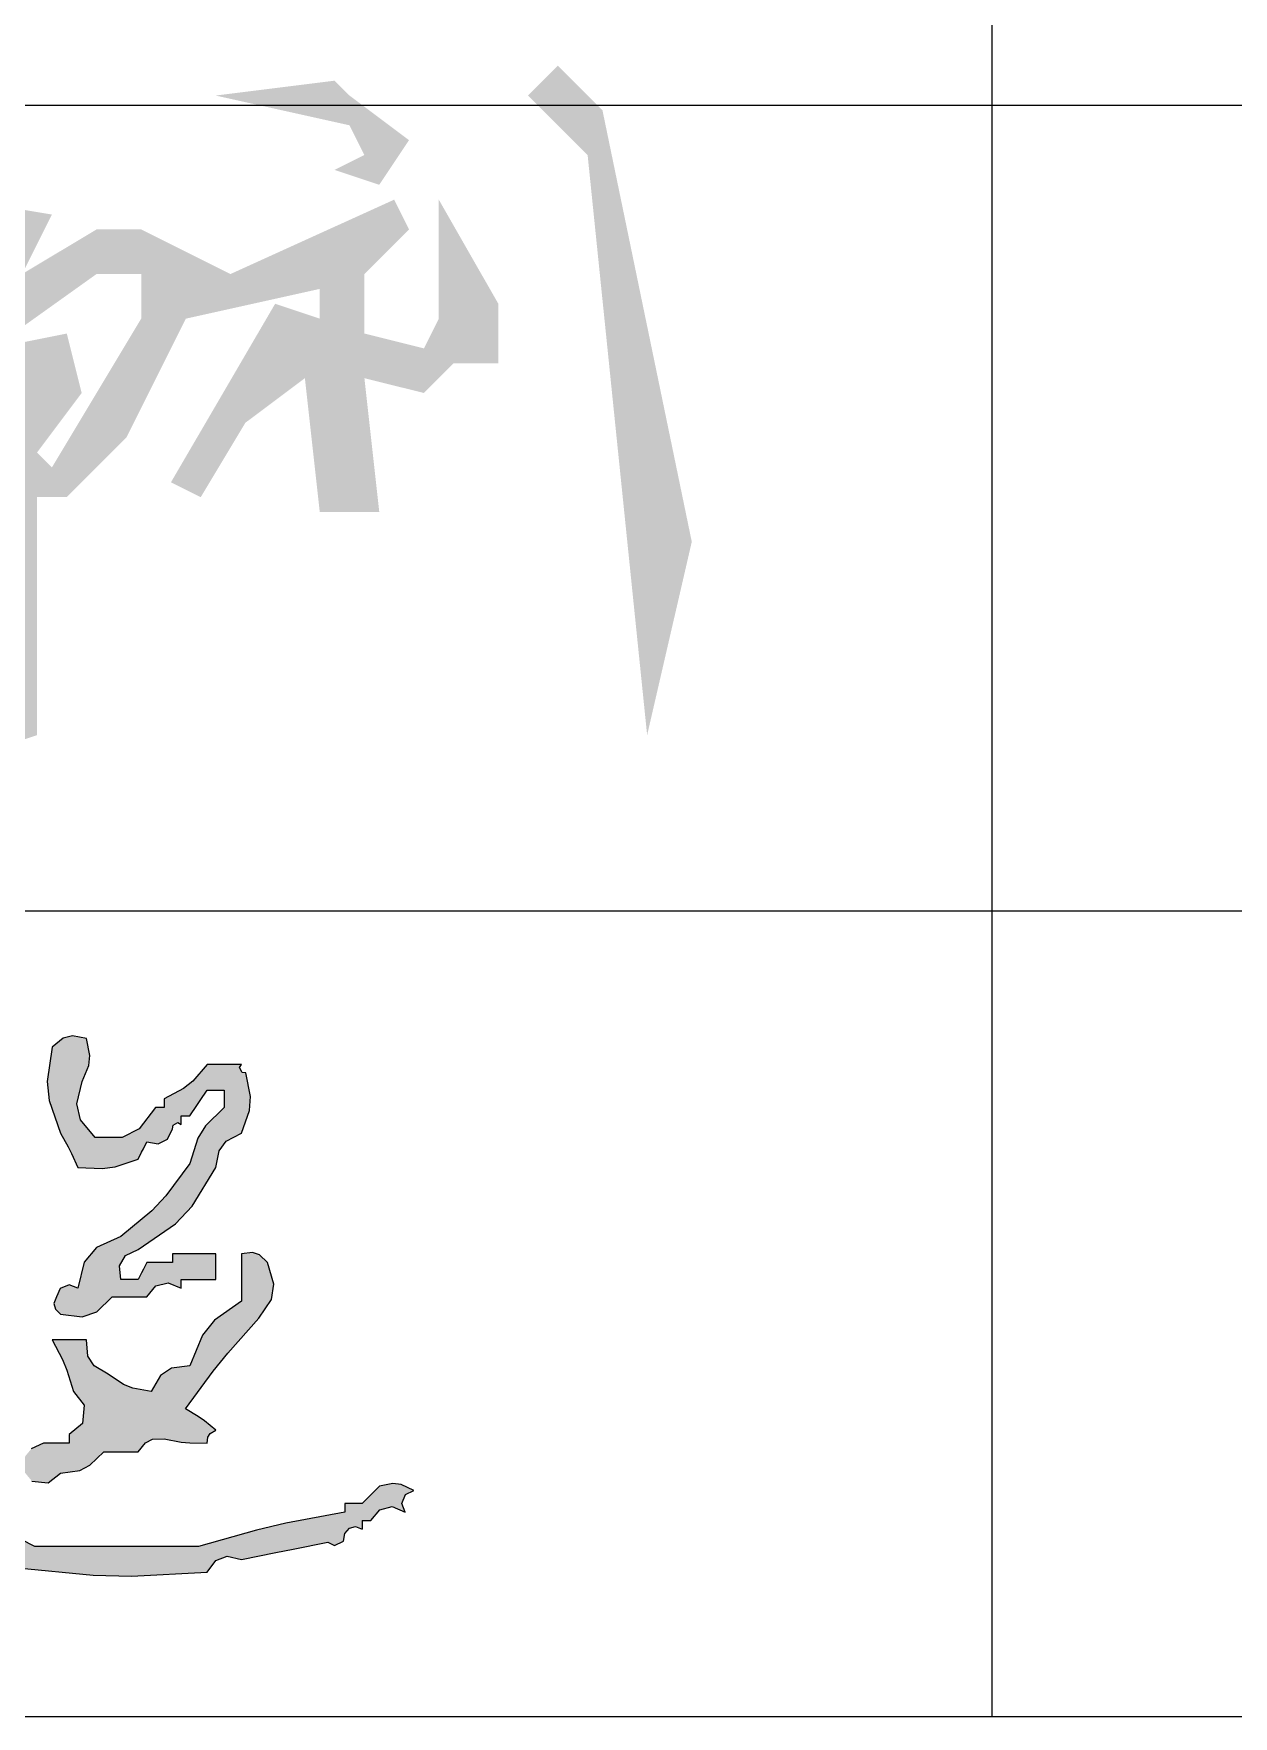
# Model space of a CAD drawing. Extents: x 6128144 to 12201635, y -1670122 to -706096.
# Drawn here: x 6130758 to 6131241, y -752248 to -751569 of the extents above; entities that cross this region are included whole.
import ezdxf

# ---------------------------------------------------------------- set-up
doc = ezdxf.new("R2010")
doc.units = 0
doc.header["$LTSCALE"] = 1000
doc.header["$MEASUREMENT"] = 0
doc.layers.get('0').update_dxf_attribs({"linetype": 'CONTINUOUS'})

# ---------------------------------------------------------------- blocks, each defined once
blk = doc.blocks.new('韩超')
h = blk.add_hatch(color=256)
h.dxf.hatch_style = 1
h.paths.add_polyline_path([(1.542018, 0.208381), (1.519791, 0.219494), (1.508677, 0.225051), (1.48645, 0.236165), (1.416989, 0.236165), (1.371255, 0.264232), (1.344642, 0.274582), (1.291961, 0.284787), (1.328443, 0.335457), (1.345237, 0.362046), (1.375313, 0.416762), (1.391241, 0.446575), (1.394603, 0.466747), (1.389205, 0.500114), (1.375313, 0.500114), (1.375313, 0.514006), (1.291961, 0.514006), (1.291961, 0.527898), (1.305853, 0.527898), (1.359796, 0.576664), (1.385101, 0.603375), (1.430881, 0.659873), (1.430881, 0.722387), (1.386427, 0.71683), (1.3642, 0.714052), (1.319745, 0.708495), (1.319745, 0.694603), (1.291961, 0.694603), (1.291961, 0.833523), (1.31926, 0.838693), (1.334923, 0.85044), (1.347529, 0.875199), (1.381781, 0.872389), (1.401982, 0.877439), (1.430881, 0.896037), (1.450883, 0.906123), (1.460131, 0.922307), (1.458666, 0.94466), (1.401114, 0.937345), (1.371819, 0.928557), (1.319745, 0.902983), (1.319745, 0.889091), (1.278069, 0.889091), (1.278069, 0.958552), (1.291961, 0.958552), (1.291961, 1.139148), (1.285806, 1.138304), (1.281086, 1.140664), (1.278069, 1.146094), (1.267308, 1.150023), (1.257931, 1.147679), (1.250285, 1.139148), (1.250285, 1.000228), (1.236393, 1.000228), (1.236393, 0.861307), (1.208609, 0.861307), (1.168183, 0.824416), (1.138053, 0.811024), (1.08358, 0.805739), (1.087939, 0.795145), (1.085465, 0.785252), (1.076634, 0.777955), (1.071121, 0.771113), (1.075065, 0.759282), (1.08358, 0.757117), (1.122533, 0.76519), (1.141984, 0.769358), (1.180825, 0.777955), (1.180825, 0.791847), (1.208609, 0.791847), (1.208609, 0.805739), (1.250285, 0.805739), (1.250285, 0.708495), (1.236393, 0.708495), (1.236393, 0.652926), (1.203973, 0.631977), (1.187234, 0.622213), (1.15304, 0.604304), (1.15304, 0.548736), (1.229739, 0.588318), (1.266619, 0.612432), (1.333637, 0.666819), (1.375313, 0.666819), (1.366995, 0.654381), (1.363975, 0.646831), (1.361421, 0.632088), (1.335054, 0.599814), (1.316435, 0.58585), (1.278069, 0.569574), (1.278069, 0.555682), (1.264177, 0.555682), (1.26415, 0.539965), (1.25211, 0.527924), (1.236393, 0.527898), (1.236393, 0.514006), (1.222501, 0.514006), (1.219217, 0.502022), (1.216226, 0.496039), (1.208609, 0.486222), (1.191149, 0.488205), (1.17971, 0.484393), (1.166932, 0.47233), (1.166932, 0.430654), (1.200708, 0.424307), (1.223469, 0.429997), (1.250285, 0.451492), (1.27048, 0.461183), (1.283894, 0.46286), (1.305853, 0.458438), (1.305853, 0.47233), (1.333637, 0.47233), (1.333637, 0.458438), (1.339793, 0.4576), (1.343606, 0.449973), (1.340583, 0.444546), (1.32937, 0.406076), (1.316213, 0.38634), (1.285015, 0.361193), (1.229447, 0.305625), (1.187056, 0.302553), (1.163204, 0.307323), (1.125256, 0.326463), (1.114566, 0.33576), (1.096818, 0.332211), (1.090526, 0.319517), (1.102438, 0.292491), (1.113943, 0.279343), (1.139148, 0.263949), (1.194983, 0.265062), (1.223561, 0.262204), (1.278069, 0.250057), (1.289183, 0.238943), (1.294739, 0.233386), (1.305853, 0.222273), (1.320568, 0.231877), (1.341519, 0.224893), (1.347529, 0.208381), (1.389205, 0.208381), (1.389205, 0.194489), (1.439628, 0.1998), (1.468259, 0.195028), (1.514234, 0.173651), (1.635959, 0.161998), (1.69773, 0.160594), (1.819859, 0.166705), (1.833779, 0.185933), (1.852296, 0.192877), (1.875427, 0.187543), (1.930995, 0.198656), (1.958779, 0.204213), (2.014348, 0.215327), (2.025534, 0.209917), (2.039748, 0.217024), (2.042132, 0.229219), (2.049428, 0.23805), (2.059322, 0.240524), (2.069916, 0.236165), (2.069916, 0.250057), (2.083808, 0.250057), (2.098401, 0.26772), (2.118188, 0.272666), (2.139376, 0.263949), (2.133917, 0.27788), (2.139708, 0.292356), (2.153268, 0.298679), (2.133073, 0.308371), (2.119659, 0.310047), (2.0977, 0.305625), (2.086586, 0.294512), (2.08103, 0.288955), (2.069916, 0.277841), (2.042132, 0.277841), (2.042132, 0.263949), (1.946785, 0.245868), (1.899372, 0.234712), (1.805967, 0.208381)])
h = blk.add_hatch(color=256)
h.dxf.hatch_style = 1
h.paths.add_polyline_path([(1.611478, 0.625142), (1.597547, 0.630601), (1.583071, 0.624811), (1.576748, 0.61125), (1.572819, 0.60049), (1.575163, 0.591112), (1.583694, 0.583466), (1.61855, 0.578971), (1.641859, 0.586741), (1.667046, 0.61125), (1.680938, 0.61125), (1.722615, 0.61125), (1.737208, 0.628913), (1.756995, 0.63386), (1.778183, 0.625142), (1.778183, 0.639034), (1.833751, 0.639034), (1.833751, 0.655705), (1.833751, 0.66404), (1.833751, 0.680711), (1.805967, 0.680711), (1.792075, 0.680711), (1.764291, 0.680711), (1.764291, 0.666819), (1.722615, 0.666819), (1.717058, 0.655705), (1.714279, 0.650148), (1.708723, 0.639034), (1.69483, 0.639034), (1.680938, 0.639034), (1.678868, 0.661339), (1.688455, 0.678116), (1.708723, 0.687657), (1.768692, 0.728785), (1.795922, 0.757527), (1.833751, 0.819631), (1.839429, 0.846829), (1.850907, 0.862133), (1.875427, 0.875199), (1.888443, 0.91196), (1.890032, 0.934206), (1.882373, 0.972444), (1.876196, 0.973108), (1.872252, 0.980995), (1.875427, 0.986336), (1.861535, 0.986336), (1.819859, 0.986336), (1.796859, 0.959188), (1.781933, 0.947248), (1.750399, 0.930768), (1.750399, 0.916876), (1.736507, 0.916876), (1.71031, 0.882162), (1.682751, 0.868382), (1.639262, 0.868253), (1.61591, 0.897042), (1.610049, 0.922442), (1.618424, 0.958552), (1.629264, 0.984285), (1.6309, 1.000642), (1.62537, 1.028012), (1.602888, 1.032424), (1.587563, 1.028593), (1.569802, 1.01412), (1.562035, 0.958817), (1.56513, 0.927869), (1.583694, 0.875199), (1.595758, 0.853473), (1.601336, 0.842318), (1.611478, 0.819631), (1.650742, 0.818134), (1.671448, 0.821092), (1.708723, 0.833523), (1.714279, 0.844637), (1.717058, 0.850194), (1.722615, 0.861307), (1.740978, 0.85812), (1.755823, 0.865542), (1.764291, 0.882145), (1.764955, 0.888322), (1.772842, 0.892266), (1.778183, 0.889091), (1.778183, 0.902983), (1.792075, 0.902983), (1.803189, 0.919654), (1.808745, 0.927989), (1.819859, 0.94466), (1.847643, 0.94466), (1.847643, 0.916876), (1.817381, 0.887163), (1.804962, 0.866982), (1.792075, 0.826577), (1.753545, 0.774398), (1.730689, 0.750113), (1.680938, 0.708495), (1.641359, 0.690689), (1.621854, 0.667284)])
h = blk.add_hatch(color=256)
h.dxf.hatch_style = 1
h.paths.add_polyline_path([(1.831635, 0.573795), (1.812227, 0.549535), (1.792075, 0.500114), (1.762292, 0.496094), (1.744726, 0.484384), (1.729561, 0.458438), (1.700075, 0.463546), (1.684975, 0.469586), (1.6601, 0.486222), (1.637668, 0.49978), (1.627728, 0.515685), (1.62537, 0.54179), (1.603143, 0.54179), (1.592029, 0.54179), (1.569802, 0.54179), (1.586675, 0.509854), (1.593737, 0.492906), (1.604532, 0.458438), (1.621804, 0.436498), (1.61886, 0.407063), (1.597586, 0.388977), (1.597586, 0.375085), (1.55591, 0.375085), (1.536306, 0.36578), (1.526798, 0.35437), (1.52118, 0.333409), (1.537185, 0.313997), (1.563818, 0.311038), (1.583694, 0.326463), (1.614401, 0.331156), (1.630976, 0.339443), (1.653154, 0.361193), (1.667046, 0.361193), (1.708723, 0.361193), (1.720352, 0.375758), (1.731769, 0.381467), (1.750399, 0.382031), (1.77782, 0.376762), (1.791938, 0.37535), (1.819859, 0.375085), (1.821199, 0.385013), (1.825102, 0.390868), (1.833751, 0.395924), (1.815429, 0.411271), (1.805589, 0.418299), (1.785129, 0.430654), (1.829593, 0.491137), (1.853312, 0.520437), (1.903211, 0.57652), (1.923495, 0.606919), (1.927312, 0.631729), (1.917103, 0.666819), (1.904326, 0.678881), (1.892887, 0.682694), (1.875427, 0.680711), (1.875427, 0.650148), (1.875427, 0.634867), (1.875427, 0.604304)])
for p, q in [((1.602888, 1.032424), (1.587563, 1.028593)), ((1.62537, 1.028012), (1.602888, 1.032424)), ((1.569802, 1.01412), (1.562035, 0.958817)), ((1.587563, 1.028593), (1.569802, 1.01412)), ((1.6309, 1.000642), (1.62537, 1.028012)), ((1.618424, 0.958552), (1.629264, 0.984285)), ((1.629264, 0.984285), (1.6309, 1.000642)), ((1.819859, 0.986336), (1.796859, 0.959188)), ((1.861535, 0.986336), (1.819859, 0.986336)), ((1.875427, 0.986336), (1.861535, 0.986336)), ((1.872252, 0.980995), (1.875427, 0.986336)), ((1.876196, 0.973108), (1.872252, 0.980995)), ((1.562035, 0.958817), (1.56513, 0.927869)), ((1.610049, 0.922442), (1.618424, 0.958552)), ((1.796859, 0.959188), (1.781933, 0.947248)), ((1.882373, 0.972444), (1.876196, 0.973108)), ((1.890032, 0.934206), (1.882373, 0.972444)), ((1.56513, 0.927869), (1.583694, 0.875199)), ((1.781933, 0.947248), (1.750399, 0.930768)), ((1.750399, 0.930768), (1.750399, 0.916876)), ((1.803189, 0.919654), (1.808745, 0.927989)), ((1.808745, 0.927989), (1.819859, 0.94466)), ((1.819859, 0.94466), (1.847643, 0.94466)), ((1.847643, 0.94466), (1.847643, 0.916876)), ((1.888443, 0.91196), (1.890032, 0.934206)), ((1.61591, 0.897042), (1.610049, 0.922442)), ((1.639262, 0.868253), (1.61591, 0.897042)), ((1.736507, 0.916876), (1.71031, 0.882162)), ((1.750399, 0.916876), (1.736507, 0.916876)), ((1.778183, 0.902983), (1.792075, 0.902983)), ((1.778183, 0.889091), (1.778183, 0.902983)), ((1.792075, 0.902983), (1.803189, 0.919654)), ((1.847643, 0.916876), (1.817381, 0.887163)), ((1.875427, 0.875199), (1.888443, 0.91196)), ((1.583694, 0.875199), (1.595758, 0.853473)), ((1.71031, 0.882162), (1.682751, 0.868382)), ((1.755823, 0.865542), (1.764291, 0.882145)), ((1.764291, 0.882145), (1.764955, 0.888322)), ((1.764955, 0.888322), (1.772842, 0.892266)), ((1.772842, 0.892266), (1.778183, 0.889091)), ((1.817381, 0.887163), (1.804962, 0.866982)), ((1.850907, 0.862133), (1.875427, 0.875199)), ((1.595758, 0.853473), (1.601336, 0.842318)), ((1.601336, 0.842318), (1.611478, 0.819631)), ((1.682751, 0.868382), (1.639262, 0.868253)), ((1.708723, 0.833523), (1.714279, 0.844637)), ((1.714279, 0.844637), (1.717058, 0.850194)), ((1.717058, 0.850194), (1.722615, 0.861307)), ((1.722615, 0.861307), (1.740978, 0.85812)), ((1.740978, 0.85812), (1.755823, 0.865542)), ((1.804962, 0.866982), (1.792075, 0.826577)), ((1.833751, 0.819631), (1.839429, 0.846829)), ((1.839429, 0.846829), (1.850907, 0.862133)), ((1.611478, 0.819631), (1.650742, 0.818134)), ((1.650742, 0.818134), (1.671448, 0.821092)), ((1.671448, 0.821092), (1.708723, 0.833523)), ((1.792075, 0.826577), (1.753545, 0.774398)), ((1.795922, 0.757527), (1.833751, 0.819631)), ((1.753545, 0.774398), (1.730689, 0.750113)), ((1.730689, 0.750113), (1.680938, 0.708495)), ((1.768692, 0.728785), (1.795922, 0.757527)), ((1.680938, 0.708495), (1.641359, 0.690689)), ((1.708723, 0.687657), (1.768692, 0.728785)), ((1.641359, 0.690689), (1.621854, 0.667284)), ((1.688455, 0.678116), (1.708723, 0.687657)), ((1.792075, 0.680711), (1.764291, 0.680711)), ((1.764291, 0.680711), (1.764291, 0.666819)), ((1.805967, 0.680711), (1.792075, 0.680711)), ((1.833751, 0.680711), (1.805967, 0.680711)), ((1.833751, 0.66404), (1.833751, 0.680711)), ((1.892887, 0.682694), (1.875427, 0.680711)), ((1.875427, 0.680711), (1.875427, 0.650148)), ((1.904326, 0.678881), (1.892887, 0.682694)), ((1.917103, 0.666819), (1.904326, 0.678881)), ((1.621854, 0.667284), (1.611478, 0.625142)), ((1.678868, 0.661339), (1.688455, 0.678116)), ((1.680938, 0.639034), (1.678868, 0.661339)), ((1.717058, 0.655705), (1.714279, 0.650148)), ((1.722615, 0.666819), (1.717058, 0.655705)), ((1.764291, 0.666819), (1.722615, 0.666819)), ((1.833751, 0.655705), (1.833751, 0.66404)), ((1.833751, 0.639034), (1.833751, 0.655705)), ((1.927312, 0.631729), (1.917103, 0.666819)), ((1.583071, 0.624811), (1.576748, 0.61125)), ((1.597547, 0.630601), (1.583071, 0.624811)), ((1.611478, 0.625142), (1.597547, 0.630601)), ((1.69483, 0.639034), (1.680938, 0.639034)), ((1.708723, 0.639034), (1.69483, 0.639034)), ((1.714279, 0.650148), (1.708723, 0.639034)), ((1.722615, 0.61125), (1.737208, 0.628913)), ((1.737208, 0.628913), (1.756995, 0.63386)), ((1.756995, 0.63386), (1.778183, 0.625142)), ((1.778183, 0.625142), (1.778183, 0.639034)), ((1.778183, 0.639034), (1.833751, 0.639034)), ((1.875427, 0.650148), (1.875427, 0.634867)), ((1.875427, 0.634867), (1.875427, 0.604304)), ((1.923495, 0.606919), (1.927312, 0.631729)), ((1.576748, 0.61125), (1.572819, 0.60049)), ((1.572819, 0.60049), (1.575163, 0.591112)), ((1.641859, 0.586741), (1.667046, 0.61125)), ((1.667046, 0.61125), (1.680938, 0.61125)), ((1.680938, 0.61125), (1.722615, 0.61125)), ((1.875427, 0.604304), (1.831635, 0.573795)), ((1.903211, 0.57652), (1.923495, 0.606919)), ((1.575163, 0.591112), (1.583694, 0.583466)), ((1.583694, 0.583466), (1.61855, 0.578971)), ((1.61855, 0.578971), (1.641859, 0.586741)), ((1.831635, 0.573795), (1.812227, 0.549535)), ((1.853312, 0.520437), (1.903211, 0.57652)), ((1.812227, 0.549535), (1.792075, 0.500114)), ((1.592029, 0.54179), (1.569802, 0.54179)), ((1.569802, 0.54179), (1.586675, 0.509854)), ((1.603143, 0.54179), (1.592029, 0.54179)), ((1.62537, 0.54179), (1.603143, 0.54179)), ((1.627728, 0.515685), (1.62537, 0.54179)), ((1.829593, 0.491137), (1.853312, 0.520437)), ((1.586675, 0.509854), (1.593737, 0.492906)), ((1.593737, 0.492906), (1.604532, 0.458438)), ((1.637668, 0.49978), (1.627728, 0.515685)), ((1.6601, 0.486222), (1.637668, 0.49978)), ((1.762292, 0.496094), (1.744726, 0.484384)), ((1.792075, 0.500114), (1.762292, 0.496094)), ((1.785129, 0.430654), (1.829593, 0.491137)), ((1.684975, 0.469586), (1.6601, 0.486222)), ((1.700075, 0.463546), (1.684975, 0.469586)), ((1.729561, 0.458438), (1.700075, 0.463546)), ((1.744726, 0.484384), (1.729561, 0.458438)), ((1.604532, 0.458438), (1.621804, 0.436498)), ((1.621804, 0.436498), (1.61886, 0.407063)), ((1.805589, 0.418299), (1.785129, 0.430654)), ((1.815429, 0.411271), (1.805589, 0.418299)), ((1.833751, 0.395924), (1.815429, 0.411271)), ((1.61886, 0.407063), (1.597586, 0.388977)), ((1.597586, 0.388977), (1.597586, 0.375085)), ((1.720352, 0.375758), (1.731769, 0.381467)), ((1.731769, 0.381467), (1.750399, 0.382031)), ((1.750399, 0.382031), (1.77782, 0.376762)), ((1.819859, 0.375085), (1.821199, 0.385013)), ((1.821199, 0.385013), (1.825102, 0.390868)), ((1.825102, 0.390868), (1.833751, 0.395924)), ((1.55591, 0.375085), (1.536306, 0.36578)), ((1.597586, 0.375085), (1.55591, 0.375085)), ((1.630976, 0.339443), (1.653154, 0.361193)), ((1.653154, 0.361193), (1.667046, 0.361193)), ((1.667046, 0.361193), (1.708723, 0.361193)), ((1.708723, 0.361193), (1.720352, 0.375758)), ((1.77782, 0.376762), (1.791938, 0.37535)), ((1.791938, 0.37535), (1.819859, 0.375085)), ((1.563818, 0.311038), (1.583694, 0.326463)), ((1.583694, 0.326463), (1.614401, 0.331156)), ((1.614401, 0.331156), (1.630976, 0.339443)), ((1.537185, 0.313997), (1.563818, 0.311038)), ((2.0977, 0.305625), (2.086586, 0.294512)), ((2.119659, 0.310047), (2.0977, 0.305625)), ((2.133073, 0.308371), (2.119659, 0.310047)), ((2.153268, 0.298679), (2.133073, 0.308371)), ((2.139708, 0.292356), (2.153268, 0.298679)), ((2.069916, 0.277841), (2.042132, 0.277841)), ((2.042132, 0.277841), (2.042132, 0.263949)), ((2.08103, 0.288955), (2.069916, 0.277841)), ((2.086586, 0.294512), (2.08103, 0.288955)), ((2.098401, 0.26772), (2.118188, 0.272666)), ((2.118188, 0.272666), (2.139376, 0.263949)), ((2.133917, 0.27788), (2.139708, 0.292356)), ((2.139376, 0.263949), (2.133917, 0.27788)), ((1.946785, 0.245868), (1.899372, 0.234712)), ((2.042132, 0.263949), (1.946785, 0.245868)), ((2.069916, 0.250057), (2.083808, 0.250057)), ((2.069916, 0.250057), (2.069916, 0.236165)), ((2.083808, 0.250057), (2.098401, 0.26772)), ((1.542018, 0.208381), (1.519791, 0.219494)), ((1.899372, 0.234712), (1.805967, 0.208381)), ((2.039748, 0.217024), (2.042132, 0.229219)), ((2.042132, 0.229219), (2.049428, 0.23805)), ((2.049428, 0.23805), (2.059322, 0.240524)), ((2.059322, 0.240524), (2.069916, 0.236165)), ((1.805967, 0.208381), (1.542018, 0.208381)), ((1.833779, 0.185933), (1.852296, 0.192877)), ((1.852296, 0.192877), (1.875427, 0.187543)), ((1.875427, 0.187543), (1.930995, 0.198656)), ((1.930995, 0.198656), (1.958779, 0.204213)), ((1.958779, 0.204213), (2.014348, 0.215327)), ((2.014348, 0.215327), (2.025534, 0.209917)), ((2.025534, 0.209917), (2.039748, 0.217024)), ((1.514234, 0.173651), (1.635959, 0.161998)), ((1.69773, 0.160594), (1.819859, 0.166705)), ((1.819859, 0.166705), (1.833779, 0.185933)), ((1.635959, 0.161998), (1.69773, 0.160594))]:
    blk.add_line(p, q)

msp = doc.modelspace()

# ---------------------------------------------------------------- hatches: boundary and pattern name
h = msp.add_hatch(color=0)
h.dxf.hatch_style = 1
h.paths.add_polyline_path([(6130885.03, -751594.11), (6130879.03, -751588.11), (6130831.03, -751594.11), (6130885.03, -751606.11), (6130891.03, -751618.11), (6130879.03, -751624.11), (6130897.03, -751630.11), (6130909.03, -751612.11)])
h.paths.add_polyline_path([(6130975.03, -751588.11), (6130969.03, -751582.11), (6130957.03, -751594.11), (6130981.03, -751618.11), (6131005.03, -751852.11), (6131023.03, -751774.11), (6130987.03, -751600.11)])
h = msp.add_hatch(color=0)
h.dxf.hatch_style = 1
h.paths.add_polyline_path([(6130885.03, -751594.11), (6130879.03, -751588.11), (6130831.03, -751594.11), (6130885.03, -751606.11), (6130891.03, -751618.11), (6130879.03, -751624.11), (6130897.03, -751630.11), (6130909.03, -751612.11)])
h.paths.add_polyline_path([(6130975.03, -751588.11), (6130969.03, -751582.11), (6130957.03, -751594.11), (6130981.03, -751618.11), (6131005.03, -751852.11), (6131023.03, -751774.11), (6130987.03, -751600.11)])
h = msp.add_hatch(color=0)
h.dxf.hatch_style = 1
h.paths.add_polyline_path([(6130687.03, -751618.11), (6130657.03, -751606.11), (6130651.03, -751600.11), (6130645.03, -751618.11), (6130603.03, -751624.11), (6130591.03, -751636.11), (6130651.03, -751642.11), (6130651.03, -751660.11), (6130591.03, -751654.11), (6130591.03, -751672.11), (6130651.03, -751672.11), (6130651.03, -751696.11), (6130639.03, -751690.11), (6130579.03, -751726.11), (6130603.03, -751732.11), (6130645.03, -751720.11), (6130627.03, -751768.11), (6130627.03, -751816.11), (6130639.03, -751828.11), (6130645.03, -751768.11), (6130657.03, -751792.11), (6130669.03, -751786.11), (6130657.03, -751768.11), (6130657.03, -751744.11), (6130669.03, -751732.11), (6130675.03, -751786.11), (6130663.03, -751792.11), (6130681.03, -751804.11), (6130693.03, -751786.11), (6130687.03, -751720.11), (6130723.03, -751708.11), (6130735.03, -751720.11), (6130747.03, -751714.11), (6130711.03, -751750.11), (6130723.03, -751762.11), (6130741.03, -751750.11), (6130747.03, -751822.11), (6130741.03, -751834.11), (6130729.03, -751810.11), (6130723.03, -751834.11), (6130741.03, -751858.11), (6130759.03, -751852.11), (6130759.03, -751756.11), (6130771.03, -751756.11), (6130795.03, -751732.11), (6130819.03, -751684.11), (6130873.03, -751672.11), (6130873.03, -751684.11), (6130855.03, -751678.11), (6130813.03, -751750.11), (6130825.03, -751756.11), (6130843.03, -751726.11), (6130867.03, -751708.11), (6130873.03, -751762.11), (6130897.03, -751762.11), (6130891.03, -751708.11), (6130915.03, -751714.11), (6130927.03, -751702.11), (6130945.03, -751702.11), (6130945.03, -751678.11), (6130921.03, -751636.11), (6130921.03, -751684.11), (6130915.03, -751696.11), (6130891.03, -751690.11), (6130891.03, -751666.11), (6130909.03, -751648.11), (6130903.03, -751636.11), (6130837.03, -751666.11), (6130801.03, -751648.11), (6130783.03, -751648.11), (6130753.03, -751666.11), (6130765.03, -751642.11), (6130729.03, -751636.11), (6130729.03, -751618.11), (6130693.03, -751654.11), (6130669.03, -751654.11), (6130669.03, -751630.11), (6130681.03, -751630.11)])
h.paths.add_polyline_path([(6130675.03, -751684.11), (6130681.03, -751684.11), (6130669.03, -751696.11)], flags=16)
h.paths.add_polyline_path([(6130711.03, -751654.11), (6130729.03, -751648.11), (6130747.03, -751648.11), (6130693.03, -751696.11)], flags=16)
h.paths.add_polyline_path([(6130741.03, -751696.11), (6130783.03, -751666.11), (6130801.03, -751666.11), (6130801.03, -751684.11), (6130765.03, -751744.11), (6130759.03, -751738.11), (6130777.03, -751714.11), (6130771.03, -751690.11)], flags=16)
h = msp.add_hatch(color=0)
h.dxf.hatch_style = 1
h.paths.add_polyline_path([(6130687.03, -751618.11), (6130657.03, -751606.11), (6130651.03, -751600.11), (6130645.03, -751618.11), (6130603.03, -751624.11), (6130591.03, -751636.11), (6130651.03, -751642.11), (6130651.03, -751660.11), (6130591.03, -751654.11), (6130591.03, -751672.11), (6130651.03, -751672.11), (6130651.03, -751696.11), (6130639.03, -751690.11), (6130579.03, -751726.11), (6130603.03, -751732.11), (6130645.03, -751720.11), (6130627.03, -751768.11), (6130627.03, -751816.11), (6130639.03, -751828.11), (6130645.03, -751768.11), (6130657.03, -751792.11), (6130669.03, -751786.11), (6130657.03, -751768.11), (6130657.03, -751744.11), (6130669.03, -751732.11), (6130675.03, -751786.11), (6130663.03, -751792.11), (6130681.03, -751804.11), (6130693.03, -751786.11), (6130687.03, -751720.11), (6130723.03, -751708.11), (6130735.03, -751720.11), (6130747.03, -751714.11), (6130711.03, -751750.11), (6130723.03, -751762.11), (6130741.03, -751750.11), (6130747.03, -751822.11), (6130741.03, -751834.11), (6130729.03, -751810.11), (6130723.03, -751834.11), (6130741.03, -751858.11), (6130759.03, -751852.11), (6130759.03, -751756.11), (6130771.03, -751756.11), (6130795.03, -751732.11), (6130819.03, -751684.11), (6130873.03, -751672.11), (6130873.03, -751684.11), (6130855.03, -751678.11), (6130813.03, -751750.11), (6130825.03, -751756.11), (6130843.03, -751726.11), (6130867.03, -751708.11), (6130873.03, -751762.11), (6130897.03, -751762.11), (6130891.03, -751708.11), (6130915.03, -751714.11), (6130927.03, -751702.11), (6130945.03, -751702.11), (6130945.03, -751678.11), (6130921.03, -751636.11), (6130921.03, -751684.11), (6130915.03, -751696.11), (6130891.03, -751690.11), (6130891.03, -751666.11), (6130909.03, -751648.11), (6130903.03, -751636.11), (6130837.03, -751666.11), (6130801.03, -751648.11), (6130783.03, -751648.11), (6130753.03, -751666.11), (6130765.03, -751642.11), (6130729.03, -751636.11), (6130729.03, -751618.11), (6130693.03, -751654.11), (6130669.03, -751654.11), (6130669.03, -751630.11), (6130681.03, -751630.11)])
h.paths.add_polyline_path([(6130675.03, -751684.11), (6130681.03, -751684.11), (6130669.03, -751696.11)], flags=16)
h.paths.add_polyline_path([(6130711.03, -751654.11), (6130729.03, -751648.11), (6130747.03, -751648.11), (6130693.03, -751696.11)], flags=16)
h.paths.add_polyline_path([(6130741.03, -751696.11), (6130783.03, -751666.11), (6130801.03, -751666.11), (6130801.03, -751684.11), (6130765.03, -751744.11), (6130759.03, -751738.11), (6130777.03, -751714.11), (6130771.03, -751690.11)], flags=16)

# ---------------------------------------------------------------- linework, layer by layer
for p, q in [((6131144.11, -752247.93), (6131144.11, -750622.93)), ((6131144.11, -752247.93), (6131144.11, -750622.93)), ((6129394.11, -751597.93), (6132144.11, -751597.93)), ((6129394.11, -751597.93), (6132144.11, -751597.93)), ((6129394.11, -751922.93), (6132144.11, -751922.93)), ((6129394.11, -751922.93), (6132144.11, -751922.93)), ((6129394.11, -752247.93), (6138394.11, -752247.93)), ((6129394.11, -752247.93), (6138394.11, -752247.93))]:
    msp.add_line(p, q)

# ---------------------------------------------------------------- block references
at = {"xscale": 250, "yscale": 250, "zscale": 250}
msp.add_blockref('韩超', (6130372.63, -752231.5), dxfattribs=at)

doc.saveas('drawing.dxf')
